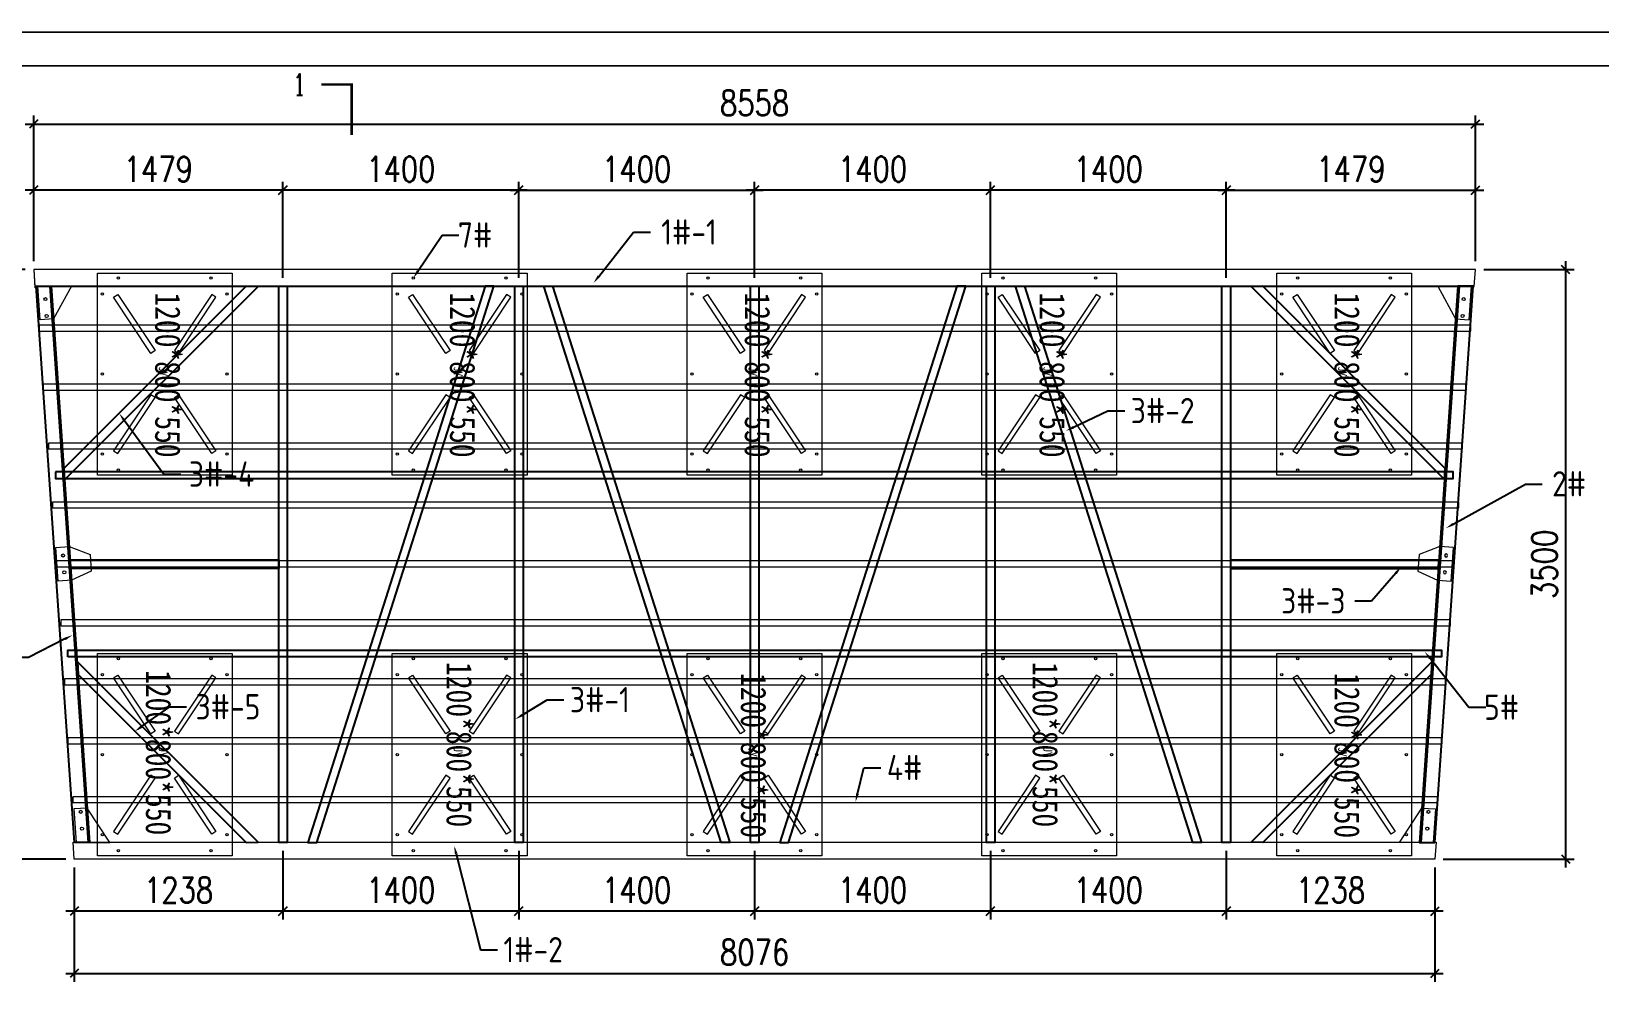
# Model space of a CAD drawing. Extents: x 8796 to 116961, y 24572 to 132726.
# Drawn here: x 61614 to 70923, y 121918 to 127668 of the extents above; entities that cross this region are included whole.
import ezdxf
from ezdxf import colors
from ezdxf.entities.mleader import LeaderData, LeaderLine
from ezdxf.math import Vec2, Vec3

# ---------------------------------------------------------------- set-up
doc = ezdxf.new("R2010")
doc.units = 0
doc.header["$LTSCALE"] = 1000
doc.header["$MEASUREMENT"] = 0
doc.linetypes.add('HIDDEN', pattern=[0.375, 0.25, -0.125])
for name, color, linetype in [('DIM_SYMB', 3, 'Continuous'), ('PUB_TEXT', 7, 'Continuous'), ('卡槽', 242, 'Continuous'), ('标注', 9, 'Continuous'), ('浮箱名称', 3, 'Continuous'), ('连接端梁', 130, 'Continuous'), ('铝横梁', 220, 'Continuous')]:
    doc.layers.add(name, color=color, linetype=linetype)
for name, color, linetype, lineweight in [('加强板', 140, 'Continuous', 18), ('浮箱', 160, 'Continuous', 20), ('虚线', 8, 'Continuous', 0), ('铝主梁', 3, 'Continuous', 9), ('铝龙骨', 7, 'Continuous', 9)]:
    doc.layers.add(name, color=color, linetype=linetype, lineweight=lineweight)
doc.styles.add('_TCH_LABEL', font='COMPLEX', dxfattribs={"bigfont": 'GBCBIG'})
doc.styles.add('HZTXT', font='txtw.shx', dxfattribs={"width": 0.8, "bigfont": 'hztxtw.shx'})
doc.styles.get("Standard").update_dxf_attribs({"font": 'gbenor.shx', "bigfont": 'gbcbig.shx'})
doc.styles.add('黑体', font='simhei.ttf', dxfattribs={"width": 0.8})
doc.dimstyles.new('DIM-50', dxfattribs={"dimscale": 50, "dimtxt": 3, "dimasz": 1, "dimexe": 1, "dimexo": 1, "dimgap": 1, "dimtad": 1, "dimdec": 1, "dimdsep": 46, "dimtxsty": 'HZTXT', "dimblk": 'OBLIQUE', "dimblk1": 'ARCHTICK', "dimblk2": 'OBLIQUE', "dimcen": 0, "dimdle": 1, "dimclrd": 9, "dimclre": 9, "dimclrt": 2, "dimadec": 1, "dimazin": 0, "dimtfac": 1, "dimtdec": 1, "dimtix": 1, "dimtmove": 2, "dimatfit": 3, "dimldrblk": 'OBLIQUE', "dimfxl": 0, "dimtolj": 1, "dimtzin": 0, "dimarcsym": 0})

# ---------------------------------------------------------------- blocks, each defined once
blk = doc.blocks.new('_Oblique')
at = {"color": 0, "linetype": 'ByBlock', "lineweight": -2}
blk.add_line((-0.5, -0.5), (0.5, 0.5), dxfattribs=at)
blk = doc.blocks.new('*D118')
at = {"layer": 'Defpoints', "color": 0, "transparency": 16777216}
for p in [(70186.3, 126253.3, 0), (69945.3, 122753.4, 0), (70721, 122753.4)]:
    blk.add_point(p, dxfattribs=at)
at = {"layer": '标注', "color": 9, "lineweight": -2, "transparency": 16777216}
for p, q in [((70236.3, 126253.3), (70771, 126253.3)), ((70721, 126303.3), (70721, 122703.4)), ((69995.3, 122753.4), (70771, 122753.4))]:
    blk.add_line(p, q, dxfattribs=at)
at = {"layer": '标注', "color": 9, "lineweight": -2, "transparency": 16777216, "xscale": 50, "yscale": 50, "zscale": 50}
for p, rotation in [((70721, 126253.3), 90), ((70721, 122753.4), 270)]:
    blk.add_blockref('_Oblique', p, dxfattribs=dict(at, rotation=rotation))
at = {"layer": '标注', "color": 2, "transparency": 16777216, "insert": (70596, 124503.3), "char_height": 150, "attachment_point": 5, "rotation": 90, "style": 'HZTXT'}
blk.add_mtext('\\A1;3500', dxfattribs=at)
blk = doc.blocks.new('_ArchTick')
at = {"color": 0, "linetype": 'ByBlock', "const_width": 0.4}
blk.add_lwpolyline([(-0.5, -0.5), (0.5, 0.5)], dxfattribs=at)
blk = doc.blocks.new('*D119')
at = {"layer": 'Defpoints', "color": 0, "transparency": 16777216}
for p in [(67307.2, 126725.2), (67307.2, 126155.3), (68707.2, 126155.3)]:
    blk.add_point(p, dxfattribs=at)
at = {"layer": '标注', "color": 9, "lineweight": -2, "transparency": 16777216}
for p, q in [((68757.2, 126725.2), (67257.2, 126725.2)), ((67307.2, 126205.3), (67307.2, 126775.2)), ((68707.2, 126205.3), (68707.2, 126775.2))]:
    blk.add_line(p, q, dxfattribs=at)
at = {"layer": '标注', "color": 9, "lineweight": -2, "transparency": 16777216, "xscale": 50, "yscale": 50, "zscale": 50, "rotation": 180}
blk.add_blockref('_Oblique', (67307.2, 126725.2), dxfattribs=at)
at = {"layer": '标注', "color": 9, "lineweight": -2, "transparency": 16777216, "xscale": 50, "yscale": 50, "zscale": 50}
blk.add_blockref('_Oblique', (68707.2, 126725.2), dxfattribs=at)
at = {"layer": '标注', "color": 2, "transparency": 16777216, "insert": (68007.2, 126850.2), "char_height": 150, "attachment_point": 5, "style": 'HZTXT'}
blk.add_mtext('\\A1;1400', dxfattribs=at)
blk = doc.blocks.new('*D120')
at = {"layer": 'Defpoints', "color": 0, "transparency": 16777216}
for p in [(65907.2, 126725.2), (65907.2, 126155.3), (67307.2, 126155.3)]:
    blk.add_point(p, dxfattribs=at)
at = {"layer": '标注', "color": 9, "lineweight": -2, "transparency": 16777216}
for p, q in [((67357.2, 126725.2), (65857.2, 126725.2)), ((65907.2, 126205.3), (65907.2, 126775.2)), ((67307.2, 126205.3), (67307.2, 126775.2))]:
    blk.add_line(p, q, dxfattribs=at)
at = {"layer": '标注', "color": 9, "lineweight": -2, "transparency": 16777216, "xscale": 50, "yscale": 50, "zscale": 50, "rotation": 180}
blk.add_blockref('_Oblique', (65907.2, 126725.2), dxfattribs=at)
at = {"layer": '标注', "color": 9, "lineweight": -2, "transparency": 16777216, "xscale": 50, "yscale": 50, "zscale": 50}
blk.add_blockref('_Oblique', (67307.2, 126725.2), dxfattribs=at)
at = {"layer": '标注', "color": 2, "transparency": 16777216, "insert": (66607.2, 126850.2), "char_height": 150, "attachment_point": 5, "style": 'HZTXT'}
blk.add_mtext('\\A1;1400', dxfattribs=at)
blk = doc.blocks.new('*D121')
at = {"layer": 'Defpoints', "color": 0, "transparency": 16777216}
for p in [(70186.3, 127117.9), (61628.3, 126253.3), (70186.3, 126253.3)]:
    blk.add_point(p, dxfattribs=at)
at = {"layer": '标注', "color": 9, "lineweight": -2, "transparency": 16777216}
for p, q in [((61628.3, 126303.3), (61628.3, 127167.9)), ((70186.3, 126303.3), (70186.3, 127167.9)), ((61578.3, 127117.9), (70236.3, 127117.9))]:
    blk.add_line(p, q, dxfattribs=at)
at = {"layer": '标注', "color": 9, "lineweight": -2, "transparency": 16777216, "xscale": 50, "yscale": 50, "zscale": 50, "rotation": 180}
blk.add_blockref('_Oblique', (61628.3, 127117.9), dxfattribs=at)
at = {"layer": '标注', "color": 9, "lineweight": -2, "transparency": 16777216, "xscale": 50, "yscale": 50, "zscale": 50}
blk.add_blockref('_Oblique', (70186.3, 127117.9), dxfattribs=at)
at = {"layer": '标注', "color": 2, "transparency": 16777216, "insert": (65907.3, 127242.9), "char_height": 150, "attachment_point": 5, "style": 'HZTXT'}
blk.add_mtext('\\A1;8558', dxfattribs=at)
blk = doc.blocks.new('*D122')
at = {"layer": 'Defpoints', "color": 0, "transparency": 16777216}
for p in [(70186.3, 126725.2), (70186.3, 126253.3), (68707.2, 126155.3)]:
    blk.add_point(p, dxfattribs=at)
at = {"layer": '标注', "color": 9, "lineweight": -2, "transparency": 16777216}
for p, q in [((68657.2, 126725.2), (70236.3, 126725.2)), ((68707.2, 126205.3), (68707.2, 126775.2)), ((70186.3, 126303.3), (70186.3, 126775.2))]:
    blk.add_line(p, q, dxfattribs=at)
at = {"layer": '标注', "color": 9, "lineweight": -2, "transparency": 16777216, "xscale": 50, "yscale": 50, "zscale": 50, "rotation": 180}
blk.add_blockref('_Oblique', (68707.2, 126725.2), dxfattribs=at)
at = {"layer": '标注', "color": 9, "lineweight": -2, "transparency": 16777216, "xscale": 50, "yscale": 50, "zscale": 50}
blk.add_blockref('_Oblique', (70186.3, 126725.2), dxfattribs=at)
at = {"layer": '标注', "color": 2, "transparency": 16777216, "insert": (69446.7, 126850.2), "char_height": 150, "attachment_point": 5, "style": 'HZTXT'}
blk.add_mtext('\\A1;1479', dxfattribs=at)
blk = doc.blocks.new('*D123')
at = {"layer": 'Defpoints', "color": 0, "transparency": 16777216}
for p in [(61869.3, 122753.3), (69945.3, 122753.4), (69945.3, 122074.6)]:
    blk.add_point(p, dxfattribs=at)
at = {"layer": '标注', "color": 9, "lineweight": -2, "transparency": 16777216}
for p, q in [((61869.3, 122703.3), (61869.3, 122024.6)), ((69945.3, 122703.4), (69945.3, 122024.6)), ((61819.3, 122074.6), (69995.3, 122074.6))]:
    blk.add_line(p, q, dxfattribs=at)
at = {"layer": '标注', "color": 9, "lineweight": -2, "transparency": 16777216, "xscale": 50, "yscale": 50, "zscale": 50}
for p, rotation in [((61869.3, 122074.6), 180.0003109579487), ((69945.3, 122074.6), 0.0003109579487371965)]:
    blk.add_blockref('_Oblique', p, dxfattribs=dict(at, rotation=rotation))
at = {"layer": '标注', "color": 2, "transparency": 16777216, "insert": (65907.3, 122199.6), "char_height": 150, "attachment_point": 5, "rotation": 0.00031, "style": 'HZTXT'}
blk.add_mtext('\\A1;8076', dxfattribs=at)
blk = doc.blocks.new('*D124')
at = {"layer": 'Defpoints', "color": 0, "transparency": 16777216}
for p in [(63107.3, 126725.2), (63107.3, 126155.3), (64507.3, 126155.3)]:
    blk.add_point(p, dxfattribs=at)
at = {"layer": '标注', "color": 9, "lineweight": -2, "transparency": 16777216}
for p, q in [((64557.3, 126725.2), (63057.3, 126725.2)), ((63107.3, 126205.3), (63107.3, 126775.2)), ((64507.3, 126205.3), (64507.3, 126775.2))]:
    blk.add_line(p, q, dxfattribs=at)
at = {"layer": '标注', "color": 9, "lineweight": -2, "transparency": 16777216, "xscale": 50, "yscale": 50, "zscale": 50, "rotation": 180}
blk.add_blockref('_Oblique', (63107.3, 126725.2), dxfattribs=at)
at = {"layer": '标注', "color": 9, "lineweight": -2, "transparency": 16777216, "xscale": 50, "yscale": 50, "zscale": 50}
blk.add_blockref('_Oblique', (64507.3, 126725.2), dxfattribs=at)
at = {"layer": '标注', "color": 2, "transparency": 16777216, "insert": (63807.3, 126850.2), "char_height": 150, "attachment_point": 5, "style": 'HZTXT'}
blk.add_mtext('\\A1;1400', dxfattribs=at)
blk = doc.blocks.new('*D125')
at = {"layer": 'Defpoints', "color": 0, "transparency": 16777216}
for p in [(61628.3, 126725.2), (61628.3, 126253.3), (63107.3, 126155.3)]:
    blk.add_point(p, dxfattribs=at)
at = {"layer": '标注', "color": 9, "lineweight": -2, "transparency": 16777216}
for p, q in [((63157.3, 126725.2), (61578.3, 126725.2)), ((61628.3, 126303.3), (61628.3, 126775.2)), ((63107.3, 126205.3), (63107.3, 126775.2))]:
    blk.add_line(p, q, dxfattribs=at)
at = {"layer": '标注', "color": 9, "lineweight": -2, "transparency": 16777216, "xscale": 50, "yscale": 50, "zscale": 50, "rotation": 180}
blk.add_blockref('_Oblique', (61628.3, 126725.2), dxfattribs=at)
at = {"layer": '标注', "color": 9, "lineweight": -2, "transparency": 16777216, "xscale": 50, "yscale": 50, "zscale": 50}
blk.add_blockref('_Oblique', (63107.3, 126725.2), dxfattribs=at)
at = {"layer": '标注', "color": 2, "transparency": 16777216, "insert": (62367.8, 126850.2), "char_height": 150, "attachment_point": 5, "style": 'HZTXT'}
blk.add_mtext('\\A1;1479', dxfattribs=at)
blk = doc.blocks.new('*D126')
at = {"layer": 'Defpoints', "color": 0, "transparency": 16777216}
for p in [(61147, 126253.3), (61628.3, 126253.3), (61869.5, 122753.3)]:
    blk.add_point(p, dxfattribs=at)
at = {"layer": '标注', "color": 9, "lineweight": -2, "transparency": 16777216}
for p, q in [((61578.3, 126253.3), (61097, 126253.3)), ((61147, 122703.3), (61147, 126303.3)), ((61819.5, 122753.3), (61097, 122753.3))]:
    blk.add_line(p, q, dxfattribs=at)
at = {"layer": '标注', "color": 9, "lineweight": -2, "transparency": 16777216, "xscale": 50, "yscale": 50, "zscale": 50}
for p, rotation in [((61147, 126253.3), 90), ((61147, 122753.3), 270)]:
    blk.add_blockref('_Oblique', p, dxfattribs=dict(at, rotation=rotation))
at = {"layer": '标注', "color": 2, "transparency": 16777216, "insert": (61022, 124503.3), "char_height": 150, "attachment_point": 5, "rotation": 90, "style": 'HZTXT'}
blk.add_mtext('\\A1;3500', dxfattribs=at)
blk = doc.blocks.new('*D127')
at = {"layer": 'Defpoints', "color": 0, "transparency": 16777216}
for p in [(65907.3, 126725.2), (64507.3, 126155.3), (65907.3, 126155.3)]:
    blk.add_point(p, dxfattribs=at)
at = {"layer": '标注', "color": 9, "lineweight": -2, "transparency": 16777216}
for p, q in [((64457.3, 126725.2), (65957.3, 126725.2)), ((64507.3, 126205.3), (64507.3, 126775.2)), ((65907.3, 126205.3), (65907.3, 126775.2))]:
    blk.add_line(p, q, dxfattribs=at)
at = {"layer": '标注', "color": 9, "lineweight": -2, "transparency": 16777216, "xscale": 50, "yscale": 50, "zscale": 50, "rotation": 180}
blk.add_blockref('_Oblique', (64507.3, 126725.2), dxfattribs=at)
at = {"layer": '标注', "color": 9, "lineweight": -2, "transparency": 16777216, "xscale": 50, "yscale": 50, "zscale": 50}
blk.add_blockref('_Oblique', (65907.3, 126725.2), dxfattribs=at)
at = {"layer": '标注', "color": 2, "transparency": 16777216, "insert": (65207.3, 126850.2), "char_height": 150, "attachment_point": 5, "style": 'HZTXT'}
blk.add_mtext('\\A1;1400', dxfattribs=at)
blk = doc.blocks.new('*D128')
at = {"layer": 'Defpoints', "color": 0, "transparency": 16777216}
for p in [(68707.2, 122851.3), (69945.3, 122753.4), (68707.2, 122444)]:
    blk.add_point(p, dxfattribs=at)
at = {"layer": '标注', "color": 9, "lineweight": -2, "transparency": 16777216}
for p, q in [((68707.2, 122801.3), (68707.2, 122394)), ((69945.3, 122703.4), (69945.3, 122394)), ((69995.3, 122444), (68657.2, 122444))]:
    blk.add_line(p, q, dxfattribs=at)
at = {"layer": '标注', "color": 9, "lineweight": -2, "transparency": 16777216, "xscale": 50, "yscale": 50, "zscale": 50, "rotation": 180}
blk.add_blockref('_Oblique', (68707.2, 122444), dxfattribs=at)
at = {"layer": '标注', "color": 9, "lineweight": -2, "transparency": 16777216, "xscale": 50, "yscale": 50, "zscale": 50}
blk.add_blockref('_Oblique', (69945.3, 122444), dxfattribs=at)
at = {"layer": '标注', "color": 2, "transparency": 16777216, "insert": (69326.2, 122569), "char_height": 150, "attachment_point": 5, "style": 'HZTXT'}
blk.add_mtext('\\A1;1238', dxfattribs=at)
blk = doc.blocks.new('*D129')
at = {"layer": 'Defpoints', "color": 0, "transparency": 16777216}
for p in [(67307.2, 122851.3), (68707.2, 122851.3), (67307.2, 122444)]:
    blk.add_point(p, dxfattribs=at)
at = {"layer": '标注', "color": 9, "lineweight": -2, "transparency": 16777216}
for p, q in [((67307.2, 122801.3), (67307.2, 122394)), ((68707.2, 122801.3), (68707.2, 122394)), ((68757.2, 122444), (67257.2, 122444))]:
    blk.add_line(p, q, dxfattribs=at)
at = {"layer": '标注', "color": 9, "lineweight": -2, "transparency": 16777216, "xscale": 50, "yscale": 50, "zscale": 50, "rotation": 180}
blk.add_blockref('_Oblique', (67307.2, 122444), dxfattribs=at)
at = {"layer": '标注', "color": 9, "lineweight": -2, "transparency": 16777216, "xscale": 50, "yscale": 50, "zscale": 50}
blk.add_blockref('_Oblique', (68707.2, 122444), dxfattribs=at)
at = {"layer": '标注', "color": 2, "transparency": 16777216, "insert": (68007.2, 122569), "char_height": 150, "attachment_point": 5, "style": 'HZTXT'}
blk.add_mtext('\\A1;1400', dxfattribs=at)
blk = doc.blocks.new('*D130')
at = {"layer": 'Defpoints', "color": 0, "transparency": 16777216}
for p in [(65907.2, 122851.3), (67307.2, 122851.3), (65907.2, 122444)]:
    blk.add_point(p, dxfattribs=at)
at = {"layer": '标注', "color": 9, "lineweight": -2, "transparency": 16777216}
for p, q in [((65907.2, 122801.3), (65907.2, 122394)), ((67307.2, 122801.3), (67307.2, 122394)), ((67357.2, 122444), (65857.2, 122444))]:
    blk.add_line(p, q, dxfattribs=at)
at = {"layer": '标注', "color": 9, "lineweight": -2, "transparency": 16777216, "xscale": 50, "yscale": 50, "zscale": 50, "rotation": 180}
blk.add_blockref('_Oblique', (65907.2, 122444), dxfattribs=at)
at = {"layer": '标注', "color": 9, "lineweight": -2, "transparency": 16777216, "xscale": 50, "yscale": 50, "zscale": 50}
blk.add_blockref('_Oblique', (67307.2, 122444), dxfattribs=at)
at = {"layer": '标注', "color": 2, "transparency": 16777216, "insert": (66607.2, 122569), "char_height": 150, "attachment_point": 5, "style": 'HZTXT'}
blk.add_mtext('\\A1;1400', dxfattribs=at)
blk = doc.blocks.new('*D131')
at = {"layer": 'Defpoints', "color": 0, "transparency": 16777216}
for p in [(64507.3, 122851.3), (65907.2, 122851.3), (64507.3, 122444)]:
    blk.add_point(p, dxfattribs=at)
at = {"layer": '标注', "color": 9, "lineweight": -2, "transparency": 16777216}
for p, q in [((64507.3, 122801.3), (64507.3, 122394)), ((65907.2, 122801.3), (65907.2, 122394)), ((65957.2, 122444), (64457.3, 122444))]:
    blk.add_line(p, q, dxfattribs=at)
at = {"layer": '标注', "color": 9, "lineweight": -2, "transparency": 16777216, "xscale": 50, "yscale": 50, "zscale": 50, "rotation": 180}
blk.add_blockref('_Oblique', (64507.3, 122444), dxfattribs=at)
at = {"layer": '标注', "color": 9, "lineweight": -2, "transparency": 16777216, "xscale": 50, "yscale": 50, "zscale": 50}
blk.add_blockref('_Oblique', (65907.2, 122444), dxfattribs=at)
at = {"layer": '标注', "color": 2, "transparency": 16777216, "insert": (65207.2, 122569), "char_height": 150, "attachment_point": 5, "style": 'HZTXT'}
blk.add_mtext('\\A1;1400', dxfattribs=at)
blk = doc.blocks.new('*D132')
at = {"layer": 'Defpoints', "color": 0, "transparency": 16777216}
for p in [(63107.3, 122851.3), (64507.3, 122851.3), (63107.3, 122444)]:
    blk.add_point(p, dxfattribs=at)
at = {"layer": '标注', "color": 9, "lineweight": -2, "transparency": 16777216}
for p, q in [((63107.3, 122801.3), (63107.3, 122394)), ((64507.3, 122801.3), (64507.3, 122394)), ((64557.3, 122444), (63057.3, 122444))]:
    blk.add_line(p, q, dxfattribs=at)
at = {"layer": '标注', "color": 9, "lineweight": -2, "transparency": 16777216, "xscale": 50, "yscale": 50, "zscale": 50, "rotation": 180}
blk.add_blockref('_Oblique', (63107.3, 122444), dxfattribs=at)
at = {"layer": '标注', "color": 9, "lineweight": -2, "transparency": 16777216, "xscale": 50, "yscale": 50, "zscale": 50}
blk.add_blockref('_Oblique', (64507.3, 122444), dxfattribs=at)
at = {"layer": '标注', "color": 2, "transparency": 16777216, "insert": (63807.3, 122569), "char_height": 150, "attachment_point": 5, "style": 'HZTXT'}
blk.add_mtext('\\A1;1400', dxfattribs=at)
blk = doc.blocks.new('*D133')
at = {"layer": 'Defpoints', "color": 0, "transparency": 16777216}
for p in [(63107.3, 122851.3), (61869.3, 122753.3), (61869.3, 122444)]:
    blk.add_point(p, dxfattribs=at)
at = {"layer": '标注', "color": 9, "lineweight": -2, "transparency": 16777216}
for p, q in [((63107.3, 122801.3), (63107.3, 122394)), ((61869.3, 122703.3), (61869.3, 122394)), ((63157.3, 122444), (61819.3, 122444))]:
    blk.add_line(p, q, dxfattribs=at)
at = {"layer": '标注', "color": 9, "lineweight": -2, "transparency": 16777216, "xscale": 50, "yscale": 50, "zscale": 50, "rotation": 180}
blk.add_blockref('_Oblique', (61869.3, 122444), dxfattribs=at)
at = {"layer": '标注', "color": 9, "lineweight": -2, "transparency": 16777216, "xscale": 50, "yscale": 50, "zscale": 50}
blk.add_blockref('_Oblique', (63107.3, 122444), dxfattribs=at)
at = {"layer": '标注', "color": 2, "transparency": 16777216, "insert": (62488.3, 122569), "char_height": 150, "attachment_point": 5, "style": 'HZTXT'}
blk.add_mtext('\\A1;1238', dxfattribs=at)
blk = doc.blocks.new('A$C0D8A069B')
at = {"layer": '加强板'}
blk.add_lwpolyline([(80, -100), (0, -100), (0, 100), (80, 100), (200, 44.9), (200, -55.1), (80, -100)], dxfattribs=at)
for centre in [(40, 50), (40, -50)]:
    blk.add_circle(centre, 9, dxfattribs=at)
blk = doc.blocks.new('$matou$00000186')
for points in [[(-600, 400), (600, 400), (600, -400), (-600, -400)], [(-455.8, 303.8), (-472.4, 278.9), (-139.6, 57), (-122.9, 82)], [(455.8, 303.8), (472.4, 278.9), (139.6, 57), (122.9, 82)], [(-455.8, -303.8), (-472.4, -278.9), (-139.6, -57), (-122.9, -82)], [(455.8, -303.8), (472.4, -278.9), (139.6, -57), (122.9, -82)]]:
    blk.add_lwpolyline(points, close=True)
for centre in [(-475, 370), (0, 370), (475, 370), (-570, 275), (570, 275), (-570, -275), (570, -275), (-475, -370), (0, -370), (475, -370)]:
    blk.add_circle(centre, 7)
at = {"layer": 'PUB_TEXT', "style": '黑体', "width": 0.8}
blk.add_text('JY', height=52.57, dxfattribs=at).set_placement((-44.4, -35.3))
blk = doc.blocks.new('*U15')
at = {"layer": '浮箱', "rotation": 270}
blk.add_blockref('$matou$00000186', (0, 0), dxfattribs=at)
blk = doc.blocks.new('*U16')
at = {"color": 0, "linetype": 'ByBlock', "lineweight": -2, "transparency": 16777216}
for p in [(0, 0), (1750, 0), (3500, 0), (5250, 0), (7000, 0)]:
    blk.add_blockref('*U15', p, dxfattribs=at)
blk = doc.blocks.new('*U17')
at = {"layer": '浮箱', "rotation": 270}
blk.add_blockref('$matou$00000186', (0, 0), dxfattribs=at)
blk = doc.blocks.new('*U18')
at = {"color": 0, "linetype": 'ByBlock', "lineweight": -2, "transparency": 16777216}
for p in [(0, 0), (1750, 0), (3500, 0), (5250, 0), (7000, 0)]:
    blk.add_blockref('*U17', p, dxfattribs=at)
blk = doc.blocks.new('M3')
at = {"layer": '加强板', "color": 5, "elevation": 0}
for points in [[(85623.3, 17138.3), (85823.3, 17138.3), (85716.8, 16944.2), (85637, 16938.7)], [(94132.5, 17138.3), (93932.5, 17138.3), (94038.9, 16944.2), (94118.8, 16938.7)], [(85850.8, 13834.3), (86050.8, 13834.3), (85916.9, 14039.3), (85837, 14033.8)], [(93905, 13834.3), (93705, 13834.3), (93838.9, 14039.3), (93918.7, 14033.8)]]:
    blk.add_lwpolyline(points, close=True, dxfattribs=at)
at = {"layer": '加强板', "color": 5}
for centre in [(85668.7, 17061.2, 0), (94087.1, 17061.2, 0), (85675.5, 16961.4, 0), (94080.2, 16961.4, 0), (85878.3, 14016.6, 0), (93877.4, 14016.6, 0), (85885.2, 13916.8, 0), (93870.6, 13916.8, 0)]:
    blk.add_circle(centre, 9, dxfattribs=at)
at = {"layer": '卡槽', "color": 22, "ltscale": 5000, "elevation": 0}
for points in [[(85728.4, 16036.2), (85728.4, 15996.2), (94024.3, 15996.2), (94024.3, 16036.2)], [(85802.2, 14936.3), (85802.2, 14976.3), (93955.2, 14976.3), (93955.2, 14936.3)]]:
    blk.add_lwpolyline(points, close=True, dxfattribs=at)
at = {"layer": '虚线', "color": 1, "linetype": 'HIDDEN', "ltscale": 300}
for p, q in [((94150.1, 17138.3, 0), (85605.6, 17138.3, 0)), ((85693.3, 17138.3, 0), (85921, 13834.3, 0)), ((94062.4, 17138.3, 0), (93834.8, 13834.3, 0)), ((93922.5, 13834.3, 0), (85833.3, 13834.3, 0))]:
    blk.add_line(p, q, dxfattribs=at)
at = {"layer": '连接端梁', "elevation": 0}
for points in [[(85840.8, 13834.3), (85613.1, 17138.3), (85703.3, 17138.3), (85931, 13834.3)], [(93915, 13834.3), (94142.6, 17138.3), (94052.4, 17138.3), (93824.8, 13834.3)]]:
    blk.add_lwpolyline(points, close=True, dxfattribs=at)
at = {"layer": '铝主梁', "color": 3, "elevation": 0}
blk.add_lwpolyline([(85598.9, 17236.3), (85606.3, 17136.3), (94149.5, 17136.3), (94156.9, 17236.3), (85598.9, 17236.3)], dxfattribs=at)
blk.add_lwpolyline([(93915.9, 13736.3), (85839.9, 13736.3), (85832.6, 13836.3), (93923.2, 13836.3)], close=True, dxfattribs=at)
for name, p in [('*U16', (86377, 16616.2, 0)), ('*U18', (86377, 14356.3, 0))]:
    blk.add_blockref(name, p)
at = {"rotation": 3.941284033268663}
blk.add_blockref('A$C0D8A069B', (85737, 15486.3, 0), dxfattribs=at)
at = {"xscale": -1, "rotation": 356.0587159667313}
blk.add_blockref('A$C0D8A069B', (94018.8, 15486.3, 0), dxfattribs=at)
at = {"layer": '标注', "color": 6, "linetype": 'ByBlock'}
ml = blk.add_multileader_mtext('Standard', dxfattribs=at)
ml.set_content('5#', color=6)
ml.set_leader_properties()
ml.build(insert=Vec2(0, 0))
ml.multileader.update_dxf_attribs({"dogleg_length": 100, "arrow_head_size": 50})
ctx = ml.context
ctx.base_point, ctx.char_height, ctx.arrow_head_size, ctx.landing_gap_size, ctx.plane_origin = Vec3(94217.3, 14637.9), 150, 50, 35.9, Vec3(93784.1, 6447.6)
ctx.text_align_type = 2
notes = []
notes.append((ctx, [(1, (1, 1, 0), (94117.3, 14637.9), (1, 0), 100, [(0, [(93855.9, 14967.4)], 0, [])])]))
ctx.mtext.insert, ctx.mtext.alignment, ctx.mtext.flow_direction = Vec3(94415.6, 14712.9), 3, 5
for ctx, leaders in notes:
    for number, flags, end, landing, length, lines in leaders:
        leader = LeaderData()
        leader.index, (leader.has_last_leader_line, leader.has_dogleg_vector, leader.attachment_direction) = number, flags
        leader.last_leader_point, leader.dogleg_vector, leader.dogleg_length = Vec3(end), Vec3(landing), length
        for number, points, colour, breaks in lines:
            line = LeaderLine()
            line.index, line.vertices, line.color, line.breaks = number, Vec3.list(points), colors.encode_raw_color(colour), breaks
            leader.lines.append(line)
        ctx.leaders.append(leader)

msp = doc.modelspace()

# ---------------------------------------------------------------- linework, layer by layer
at = {"layer": 'DIM_SYMB', "const_width": 15}
msp.add_lwpolyline([(63335.77, 127352.58), (63515.77, 127352.58), (63515.77, 127052.58)], dxfattribs=at)
at = {"layer": '加强板', "color": 5}
for points in [[(61652.65, 126155.32), (61852.64, 126155.32), (61746.2, 125961.3), (61666.39, 125955.8)], [(70161.86, 126155.32), (69961.87, 126155.32), (70068.31, 125961.3), (70148.12, 125955.8)], [(61880.18, 122851.32), (62080.18, 122851.32), (61946.25, 123056.34), (61866.44, 123050.84)], [(69934.33, 122851.32), (69734.33, 122851.32), (69868.26, 123056.34), (69948.07, 123050.84)]]:
    msp.add_lwpolyline(points, close=True, dxfattribs=at)
for centre in [(61698.05, 126078.26), (70116.46, 126078.26), (61704.92, 125978.5), (70109.59, 125978.5), (61907.72, 123033.64), (69906.79, 123033.64), (61914.59, 122933.88), (69899.92, 122933.88)]:
    msp.add_circle(centre, 9, dxfattribs=at)
at = {"layer": '虚线', "color": 1, "linetype": 'HIDDEN', "ltscale": 300}
for p, q in [((70179.5, 126155.32), (61635, 126155.32)), ((61722.71, 126155.32), (61950.35, 122851.32)), ((70091.8, 126155.32), (69864.16, 122851.32)), ((69951.88, 122851.32), (61862.62, 122851.32))]:
    msp.add_line(p, q, dxfattribs=at)
at = {"layer": '连接端梁', "color": 0}
for points, const_width in [([(59755.72, 127663.42), (74025.78, 127663.42), (74025.78, 116700.7), (59755.72, 116700.7)], 10), ([(59955.72, 127463.42), (73825.78, 127463.42), (73825.78, 116900.7), (59955.72, 116900.7)], 9)]:
    msp.add_lwpolyline(points, close=True, dxfattribs=dict(at, const_width=const_width))
at = {"layer": '连接端梁'}
for points in [[(61870.16, 122851.32), (61642.52, 126155.32), (61732.74, 126155.32), (61960.37, 122851.32)], [(69944.35, 122851.32), (70171.99, 126155.32), (70081.77, 126155.32), (69854.14, 122851.32)]]:
    msp.add_lwpolyline(points, close=True, dxfattribs=at)
at = {"layer": '铝主梁', "color": 3}
msp.add_lwpolyline([(61628.25, 126253.32), (61635.69, 126145.32)], dxfattribs=at)
at = {"layer": '铝横梁', "color": 243}
for points in [[(61807.35, 125072.27), (62890.38, 126155.32), (62959.83, 126154.06), (61813.3, 125007.51)], [(63133.25, 126155.32), (63133.25, 122851.32), (63083.25, 122851.32), (63083.25, 126155.32)], [(64307.87, 126155.32), (63256.24, 122851.32), (63308.51, 122850.72), (64360.14, 126154.72)], [(64533.25, 126155.32), (64533.25, 122851.32), (64483.25, 122851.32), (64483.25, 126155.32)], [(64708.64, 126155.32), (65760.27, 122851.32), (65708, 122850.72), (64656.37, 126154.72)], [(65933.24, 126155.32), (65933.24, 122851.32), (65883.24, 122851.32), (65883.24, 126155.32)], [(67107.86, 126155.32), (66056.23, 122851.32), (66108.5, 122850.72), (67160.13, 126154.72)], [(67333.24, 126155.32), (67333.24, 122851.32), (67283.24, 122851.32), (67283.24, 126155.32)], [(67508.63, 126155.32), (68560.26, 122851.32), (68507.99, 122850.72), (67456.36, 126154.72)], [(68731.24, 126155.32), (68731.24, 122851.32), (68681.24, 122851.32), (68681.24, 126155.32)], [(70007.15, 125072.27), (68924.13, 126155.32), (68854.83, 126153.91), (70001.36, 125007.35)], [(61891.55, 123850.17), (62890.37, 122851.33), (62959.67, 122852.75), (61887.95, 123924.49)], [(69922.95, 123850.17), (68924.14, 122851.33), (68855.02, 122852.93), (69926.74, 123924.67)]]:
    msp.add_lwpolyline(points, close=True, dxfattribs=at)
at = {"layer": '铝横梁', "color": 243, "elevation": 0}
for points in [[(61844.9, 124529.3), (63083.27, 124529.31), (63083.27, 124479.31), (61848.21, 124479.3)], [(69969.61, 124527.3), (68731.25, 124527.31), (68731.25, 124479.31), (69966.3, 124479.3)]]:
    msp.add_lwpolyline(points, close=True, dxfattribs=at)
at = {"layer": '铝龙骨', "color": 0}
for points in [[(70158.26, 125888.32), (70158.26, 125923.32), (61660.26, 125923.32), (61660.26, 125888.32)], [(70128.26, 125538.32), (70128.26, 125573.32), (61685.26, 125573.32), (61685.26, 125538.32)], [(70108.26, 125188.32), (70108.26, 125223.32), (61715.26, 125223.32), (61715.26, 125188.32)], [(70088.26, 124838.32), (70088.26, 124873.32), (61740.26, 124873.32), (61740.26, 124838.32)], [(70058.26, 124488.32), (70058.26, 124523.32), (61760.26, 124523.32), (61760.26, 124488.32)], [(70038.26, 124138.32), (70038.26, 124173.32), (61790.26, 124173.32), (61790.26, 124138.32)], [(70008.26, 123788.32), (70008.26, 123823.32), (61810.26, 123823.32), (61810.26, 123788.32)], [(69988.26, 123438.32), (69988.26, 123473.32), (61830.26, 123473.32), (61830.26, 123438.32)], [(69963.26, 123088.32), (69963.26, 123123.32), (61860.26, 123123.32), (61860.26, 123088.32)]]:
    msp.add_lwpolyline(points, close=True, dxfattribs=at)

# ---------------------------------------------------------------- block references
msp.add_blockref('M3', (-23970.64, 109017.06, 0))
at = {"rotation": 3.94128403326866}
msp.add_blockref('A$C0D8A069B', (61766.36, 124503.32), dxfattribs=at)
at = {"xscale": -1, "rotation": 356.0587159667313}
msp.add_blockref('A$C0D8A069B', (70048.14, 124503.32), dxfattribs=at)

# ---------------------------------------------------------------- texts
at = {"layer": 'PUB_TEXT', "color": 7, "style": '_TCH_LABEL', "width": 0.705882}
msp.add_text('1', height=127.5, dxfattribs=at).set_placement((63166.49, 127288.83))
at = {"layer": '浮箱名称', "style": '黑体', "width": 0.8}
for p in [(62349.49, 126118.34, 0), (64099.49, 126118.34, 0), (65849.49, 126118.34, 0), (67599.49, 126118.34, 0), (69349.49, 126118.34, 0), (64079.24, 123923.35), (67558.33, 123923.35), (62294.47, 123875.41), (65826.38, 123858.37), (69349.49, 123858.37, 0)]:
    msp.add_text('1200*800*550', height=150.211, rotation=270, dxfattribs=at).set_placement(p)

# ---------------------------------------------------------------- dimensions: what is measured, and where the dimension line sits
at = {"layer": '标注'}
for base, p1, p2, angle, picture, middle in [((70186.26, 127117.91), (61628.25, 126253.32), (70186.26, 126253.32), 180, '*D121', (65907.25, 127242.91)), ((61628.25, 126725.23), (63107.25, 126155.32), (61628.25, 126253.32), 180, '*D125', (62367.75, 126850.23)), ((63107.25, 126725.23), (64507.25, 126155.32), (63107.25, 126155.32), 180, '*D124', (63807.25, 126850.23)), ((65907.24, 126725.23), (67307.24, 126155.32), (65907.24, 126155.32), 180, '*D120', (66607.24, 126850.23)), ((67307.24, 126725.23), (68707.24, 126155.32), (67307.24, 126155.32), 180, '*D119', (68007.24, 126850.23)), ((70186.26, 126725.23), (68707.24, 126155.32), (70186.26, 126253.32), 180, '*D122', (69446.75, 126850.23)), ((61146.99, 126253.32), (61869.49, 122753.32), (61628.25, 126253.32), 90, '*D126', (61021.99, 124503.32)), ((70721.03, 122753.35, 0), (70186.26, 126253.32), (69945.25, 122753.35), 90, '*D118', (70596.03, 124503.34, 0))]:
    dim = msp.add_linear_dim(base=base, p1=p1, p2=p2, angle=angle, dimstyle='DIM-50', dxfattribs=at)
    dim.commit()
    dim.dimension.update_dxf_attribs({"geometry": picture, "text_midpoint": middle})
for base, p1, p2, picture, middle in [((65907.25, 126725.23), (64507.25, 126155.32), (65907.25, 126155.32), '*D127', (65207.25, 126850.23)), ((61869.25, 122444), (63107.25, 122851.32), (61869.25, 122753.32), '*D133', (62488.25, 122569)), ((63107.25, 122444), (64507.25, 122851.32), (63107.25, 122851.32), '*D132', (63807.25, 122569)), ((64507.25, 122444), (65907.24, 122851.32), (64507.25, 122851.32), '*D131', (65207.25, 122569)), ((65907.24, 122444), (67307.24, 122851.32), (65907.24, 122851.32), '*D130', (66607.24, 122569)), ((67307.24, 122444), (68707.24, 122851.32), (67307.24, 122851.32), '*D129', (68007.24, 122569)), ((68707.24, 122444), (69945.25, 122753.37), (68707.24, 122851.32), '*D128', (69326.25, 122569))]:
    dim = msp.add_linear_dim(base=base, p1=p1, p2=p2, dimstyle='DIM-50', dxfattribs=at)
    dim.commit()
    dim.dimension.update_dxf_attribs({"geometry": picture, "text_midpoint": middle})
dim = msp.add_aligned_dim(p1=(61869.25, 122753.32), p2=(69945.25, 122753.37), distance=-678.72, dimstyle='DIM-50', dxfattribs=at)
dim.commit()
dim.dimension.update_dxf_attribs({"geometry": '*D123', "text_midpoint": (65907.26, 122199.62)})

# ---------------------------------------------------------------- leaders
at = {"layer": '标注', "color": 6, "linetype": 'ByBlock'}
ml = msp.add_multileader_mtext('Standard', dxfattribs=at)
ml.set_content('7#', color=6)
ml.set_leader_properties()
ml.build(insert=Vec2(0, 0))
ml.multileader.update_dxf_attribs({"dogleg_length": 100, "arrow_head_size": 50})
ctx = ml.context
ctx.base_point, ctx.char_height, ctx.arrow_head_size, ctx.landing_gap_size, ctx.plane_origin = Vec3(64152.29, 126458.85), 150, 50, 35.88, Vec3(64370.39, 115857.61)
ctx.text_align_type = 2
notes = []
notes.append((ctx, [(0, (1, 1, 0), (64052.29, 126458.85), (1, 0), 100, [(0, [(63881.16, 126203.53)], 0, [])])]))
ctx.mtext.insert, ctx.mtext.width, ctx.mtext.defined_height, ctx.mtext.alignment, ctx.mtext.flow_direction = Vec3(64350.67, 126533.85), 445.8704, 72.4, 3, 5
ml = msp.add_multileader_mtext('Standard', dxfattribs=at)
ml.set_content('1#-1', color=6)
ml.set_leader_properties()
ml.build(insert=Vec2(0, 0))
ml.multileader.update_dxf_attribs({"dogleg_length": 100, "arrow_head_size": 50})
ctx = ml.context
ctx.base_point, ctx.char_height, ctx.arrow_head_size, ctx.landing_gap_size, ctx.plane_origin = Vec3(65288.76, 126475.47), 150, 50, 35.88, Vec3(65798.59, 114884.46)
ctx.text_align_type = 2
notes.append((ctx, [(1, (1, 1, 0), (65188.76, 126475.47), (1, 0), 100, [(0, [(64951.17, 126174.14)], 0, [])])]))
ctx.mtext.insert, ctx.mtext.width, ctx.mtext.defined_height, ctx.mtext.alignment, ctx.mtext.flow_direction = Vec3(65682.75, 126551.75), 445.8704, 72.4, 3, 5
ml = msp.add_multileader_mtext('Standard', dxfattribs=at)
ml.set_content('3#-2', color=6)
ml.set_leader_properties()
ml.build(insert=Vec2(0, 0))
ml.multileader.update_dxf_attribs({"dogleg_length": 100, "arrow_head_size": 50})
ctx = ml.context
ctx.base_point, ctx.char_height, ctx.arrow_head_size, ctx.landing_gap_size, ctx.plane_origin = Vec3(68104.11, 125415.15), 150, 50, 35.88, Vec3(68899.97, 115134.48)
notes.append((ctx, [(1, (1, 1, 0), (68004.11, 125415.15), (1, 0), 100, [(0, [(67755.13, 125295.98)], 0, [])])]))
ctx.mtext.insert, ctx.mtext.width, ctx.mtext.defined_height, ctx.mtext.flow_direction = Vec3(68139.98, 125491.48), 445.8704, 72.4, 5
ml = msp.add_multileader_mtext('Standard', dxfattribs=at)
ml.set_content('3#-4', color=6)
ml.set_leader_properties()
ml.build(insert=Vec2(0, 0))
ml.multileader.update_dxf_attribs({"dogleg_length": 100, "arrow_head_size": 50})
ctx = ml.context
ctx.base_point, ctx.char_height, ctx.arrow_head_size, ctx.landing_gap_size, ctx.plane_origin = Vec3(62500.86, 125038.14, 0), 150, 50, 35.88, Vec3(62443.85, 115017.5, 0)
ctx.text_align_type = 2
notes.append((ctx, [(0, (1, 1, 0), (62400.86, 125038.14, 0), (1, 0), 100, [(0, [(62136.78, 125398.03, 0)], 0, [])])]))
ctx.mtext.insert, ctx.mtext.width, ctx.mtext.defined_height, ctx.mtext.alignment, ctx.mtext.flow_direction = Vec3(62937.22, 125114.47, 0), 445.8704, 72.4, 3, 5
ml = msp.add_multileader_mtext('Standard', dxfattribs=at)
ml.set_content('2#', color=6)
ml.set_leader_properties()
ml.build(insert=Vec2(0, 0))
ml.multileader.update_dxf_attribs({"dogleg_length": 100, "arrow_head_size": 50})
ctx = ml.context
ctx.base_point, ctx.char_height, ctx.arrow_head_size, ctx.landing_gap_size, ctx.plane_origin = Vec3(70582.63, 124980.35, 0), 150, 50, 35.88, Vec3(69892.91, 116658.35, 0)
ctx.text_align_type = 2
notes.append((ctx, [(1, (1, 1, 0), (70482.63, 124980.35, 0), (1, 0), 100, [(0, [(70010.19, 124717.91, 0)], 0, [])])]))
ctx.mtext.insert, ctx.mtext.width, ctx.mtext.alignment, ctx.mtext.flow_direction = Vec3(70842.79, 125056.63, 0), 207.6057, 3, 5
ml = msp.add_multileader_mtext('Standard', dxfattribs=at)
ml.set_content('3#-3', color=6)
ml.set_leader_properties()
ml.build(insert=Vec2(0, 0))
ml.multileader.update_dxf_attribs({"dogleg_length": 100, "arrow_head_size": 50})
ctx = ml.context
ctx.base_point, ctx.char_height, ctx.arrow_head_size, ctx.landing_gap_size, ctx.plane_origin = Vec3(69054.91, 124285.15), 150, 50, 35.88, Vec3(69526.35, 114264.51)
notes.append((ctx, [(0, (1, 1, 0), (69569.34, 124285.15), (-1, 0), 100, [(0, [(69745.56, 124488.32)], 0, [])])]))
ctx.mtext.insert, ctx.mtext.width, ctx.mtext.defined_height, ctx.mtext.flow_direction = Vec3(69032.37, 124361.48), 445.8704, 72.4, 5
ml = msp.add_multileader_mtext('Standard', dxfattribs=at)
ml.set_content('2#', color=6)
ml.set_leader_properties()
ml.build(insert=Vec2(0, 0))
ml.multileader.update_dxf_attribs({"dogleg_length": 100, "arrow_head_size": 50})
ctx = ml.context
ctx.base_point, ctx.char_height, ctx.arrow_head_size, ctx.landing_gap_size, ctx.plane_origin = Vec3(61259.51, 123950.04, 0), 150, 50, 35.88, Vec3(64930.12, 115562.97, 0)
notes.append((ctx, [(1, (1, 1, 0), (61596.94, 123950.04, 0), (-1, 0), 100, [(0, [(61858.26, 124082.79, 0)], 0, [])])]))
ctx.mtext.insert, ctx.mtext.flow_direction = Vec3(61236.78, 124026.32, 0), 5
ml = msp.add_multileader_mtext('Standard', dxfattribs=at)
ml.set_content('3#-5', color=6)
ml.set_leader_properties()
ml.build(insert=Vec2(0, 0))
ml.multileader.update_dxf_attribs({"dogleg_length": 100, "arrow_head_size": 50})
ctx = ml.context
ctx.base_point, ctx.char_height, ctx.arrow_head_size, ctx.landing_gap_size, ctx.plane_origin = Vec3(62535.71, 123656.31, 0), 150, 50, 35.88, Vec3(62478.7, 113635.66, 0)
ctx.text_align_type = 2
notes.append((ctx, [(0, (1, 1, 0), (62435.71, 123656.31, 0), (1, 0), 100, [(0, [(62227.83, 123510.75, 0)], 0, [])])]))
ctx.mtext.insert, ctx.mtext.width, ctx.mtext.defined_height, ctx.mtext.alignment, ctx.mtext.flow_direction = Vec3(62973.81, 123732.64, 0), 445.8704, 72.4, 3, 5
ml = msp.add_multileader_mtext('Standard', dxfattribs=at)
ml.set_content('3#-1', color=6)
ml.set_leader_properties()
ml.build(insert=Vec2(0, 0))
ml.multileader.update_dxf_attribs({"dogleg_length": 100, "arrow_head_size": 50})
ctx = ml.context
ctx.base_point, ctx.char_height, ctx.arrow_head_size, ctx.landing_gap_size, ctx.plane_origin = Vec3(64775.36, 123698.32), 150, 50, 35.88, Vec3(64475.95, 113236.82)
notes.append((ctx, [(1, (1, 1, 0), (64675.36, 123698.32), (1, 0), 100, [(0, [(64486.19, 123582.73)], 0, [])])]))
ctx.mtext.insert, ctx.mtext.width, ctx.mtext.defined_height, ctx.mtext.flow_direction = Vec3(64811.23, 123774.65), 445.8704, 72.4, 5
ml = msp.add_multileader_mtext('Standard', dxfattribs=at)
ml.set_content('4#', color=6)
ml.set_leader_properties()
ml.build(insert=Vec2(0, 0))
ml.multileader.update_dxf_attribs({"dogleg_length": 100, "arrow_head_size": 50})
ctx = ml.context
ctx.base_point, ctx.char_height, ctx.arrow_head_size, ctx.landing_gap_size, ctx.plane_origin = Vec3(66656.63, 123295.25), 150, 50, 35.88, Vec3(66114.38, 113003.81)
notes.append((ctx, [(1, (1, 1, 0), (66556.63, 123295.25), (1, 0), 100, [(0, [(66506.03, 123092)], 0, [])])]))
ctx.mtext.insert, ctx.mtext.width, ctx.mtext.defined_height, ctx.mtext.flow_direction = Vec3(66692.51, 123371.53), 445.8704, 72.4, 5
ml = msp.add_multileader_mtext('Standard', dxfattribs=at)
ml.set_content('1#-2', color=6)
ml.set_leader_properties()
ml.build(insert=Vec2(0, 0))
ml.multileader.update_dxf_attribs({"dogleg_length": 100, "arrow_head_size": 50})
ctx = ml.context
ctx.base_point, ctx.char_height, ctx.arrow_head_size, ctx.landing_gap_size, ctx.plane_origin = Vec3(64380.46, 122213.92), 150, 50, 35.88, Vec3(64002.55, 133794.95)
notes.append((ctx, [(1, (1, 1, 0), (64280.46, 122213.92), (1, 0), 100, [(0, [(64123.88, 122832.66)], 0, [])])]))
ctx.mtext.insert, ctx.mtext.width, ctx.mtext.defined_height, ctx.mtext.flow_direction = Vec3(64416.34, 122290.2), 445.8704, 72.4, 5
for ctx, leaders in notes:
    for number, flags, end, landing, length, lines in leaders:
        leader = LeaderData()
        leader.index, (leader.has_last_leader_line, leader.has_dogleg_vector, leader.attachment_direction) = number, flags
        leader.last_leader_point, leader.dogleg_vector, leader.dogleg_length = Vec3(end), Vec3(landing), length
        for number, points, colour, breaks in lines:
            line = LeaderLine()
            line.index, line.vertices, line.color, line.breaks = number, Vec3.list(points), colors.encode_raw_color(colour), breaks
            leader.lines.append(line)
        ctx.leaders.append(leader)

doc.saveas('drawing.dxf')
